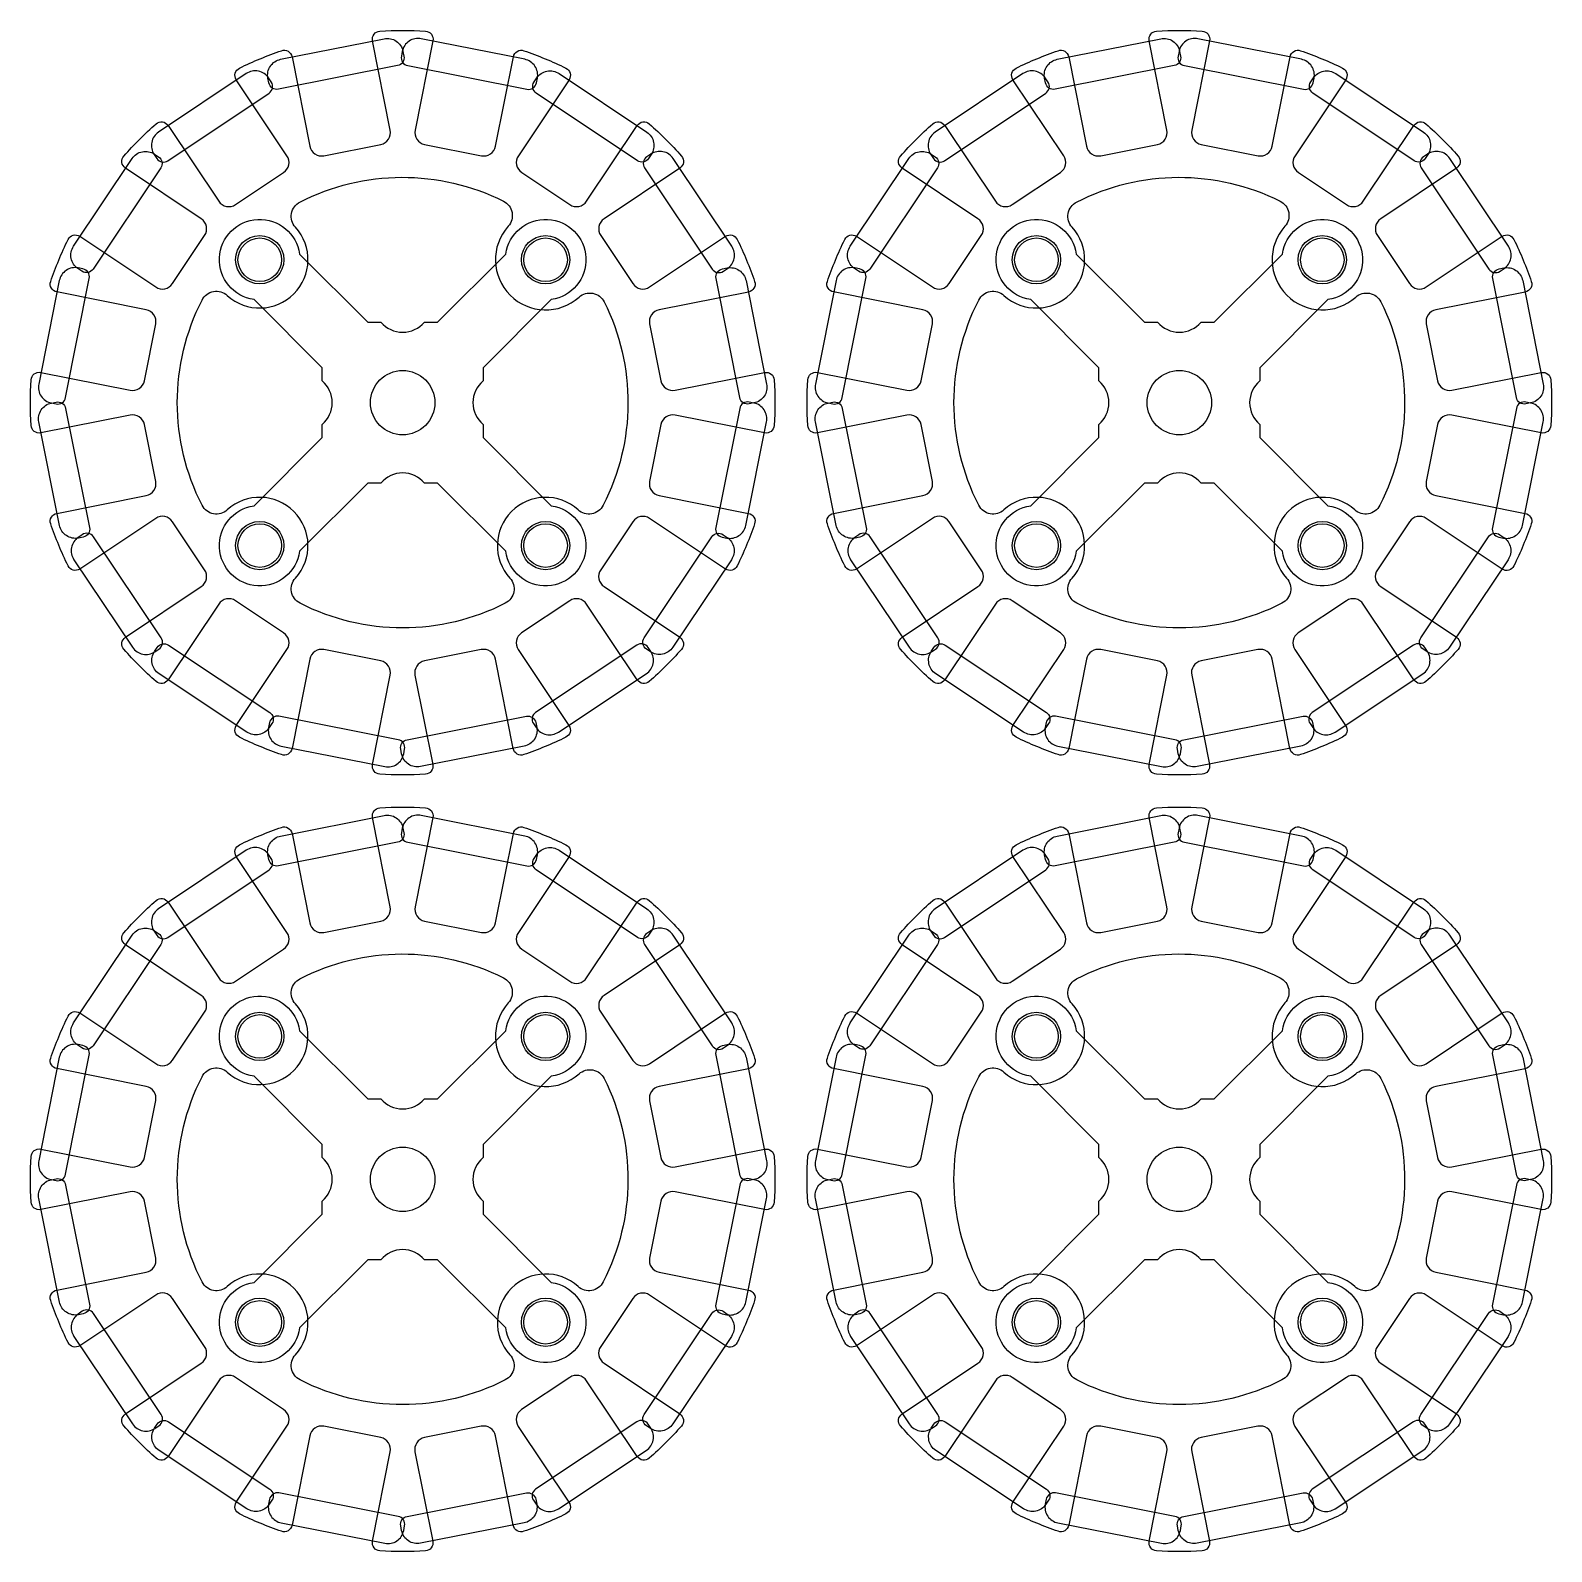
# Model space of a CAD drawing. Header units: inches. Extents: x 0 to 191, y 0 to 191.
# Drawn here: x 0 to 94.5, y 96 to 190.6 of the extents above; entities that cross this region are included whole.
import ezdxf

# ---------------------------------------------------------------- set-up
doc = ezdxf.new("R2010")
doc.units = ezdxf.units.IN
doc.header["$MEASUREMENT"] = 0
for name, color, linetype in [('hall', 3, 'Continuous'), ('hub', 6, 'Continuous'), ('outer', 4, 'Continuous'), ('pocket', 6, 'Continuous')]:
    doc.layers.add(name, color=color, linetype=linetype)

msp = doc.modelspace()

# ---------------------------------------------------------------- linework, layer by layer
at = {"layer": 'hall'}
for centre in [(14.247, 176.307), (32.011, 176.307), (62.505, 176.307), (80.269, 176.307), (14.247, 158.543), (32.011, 158.543), (62.505, 158.543), (80.269, 158.543), (14.247, 128.049), (32.011, 128.049), (62.505, 128.049), (80.269, 128.049), (14.247, 110.285), (32.011, 110.285), (62.505, 110.285), (80.269, 110.285)]:
    msp.add_circle(centre, 1.5, dxfattribs=at)
at = {"layer": 'hub'}
for points in [[(28.129, 166.075), (28.129, 165.254), (32.365, 161.018, -2), (29.536, 158.19), (25.3, 162.425), (24.479, 162.425, 0.468263), (21.779, 162.425), (20.957, 162.425), (16.722, 158.19, -2), (13.893, 161.018), (18.129, 165.254), (18.129, 166.075, 0.465402), (18.129, 168.775), (18.129, 169.597), (13.893, 173.832, -2), (16.722, 176.661), (20.957, 172.425), (21.779, 172.425, 0.465804), (24.479, 172.425), (25.3, 172.425), (29.536, 176.661, -2), (32.365, 173.832), (28.129, 169.597), (28.129, 168.775, 0.467436)], [(76.387, 166.075), (76.387, 165.254), (80.622, 161.018, -2), (77.794, 158.19), (73.558, 162.425), (72.737, 162.425, 0.468263), (70.037, 162.425), (69.215, 162.425), (64.98, 158.19, -2), (62.151, 161.018), (66.387, 165.254), (66.387, 166.075, 0.465402), (66.387, 168.775), (66.387, 169.597), (62.151, 173.832, -2), (64.98, 176.661), (69.215, 172.425), (70.037, 172.425, 0.465804), (72.737, 172.425), (73.558, 172.425), (77.794, 176.661, -2), (80.622, 173.832), (76.387, 169.597), (76.387, 168.775, 0.467436)], [(28.129, 117.817), (28.129, 116.996), (32.365, 112.76, -2), (29.536, 109.932), (25.3, 114.167), (24.479, 114.167, 0.468263), (21.779, 114.167), (20.957, 114.167), (16.722, 109.932, -2), (13.893, 112.76), (18.129, 116.996), (18.129, 117.817, 0.465402), (18.129, 120.517), (18.129, 121.339), (13.893, 125.574, -2), (16.722, 128.403), (20.957, 124.167), (21.779, 124.167, 0.465804), (24.479, 124.167), (25.3, 124.167), (29.536, 128.403, -2), (32.365, 125.574), (28.129, 121.339), (28.129, 120.517, 0.467436)], [(76.387, 117.817), (76.387, 116.996), (80.622, 112.76, -2), (77.794, 109.932), (73.558, 114.167), (72.737, 114.167, 0.468263), (70.037, 114.167), (69.215, 114.167), (64.98, 109.932, -2), (62.151, 112.76), (66.387, 116.996), (66.387, 117.817, 0.465402), (66.387, 120.517), (66.387, 121.339), (62.151, 125.574, -2), (64.98, 128.403), (69.215, 124.167), (70.037, 124.167, 0.465804), (72.737, 124.167), (73.558, 124.167), (77.794, 128.403, -2), (80.622, 125.574), (76.387, 121.339), (76.387, 120.517, 0.467436)]]:
    msp.add_lwpolyline(points, format="xyb", close=True, dxfattribs=at)
for centre, radius in [((14.247, 176.307), 1.35), ((32.011, 176.307), 1.35), ((62.505, 176.307), 1.35), ((80.269, 176.307), 1.35), ((23.129, 167.425), 2), ((71.387, 167.425), 2), ((14.247, 158.543), 1.35), ((32.011, 158.543), 1.35), ((62.505, 158.543), 1.35), ((80.269, 158.543), 1.35), ((14.247, 128.049), 1.35), ((32.011, 128.049), 1.35), ((62.505, 128.049), 1.35), ((80.269, 128.049), 1.35), ((23.129, 119.167), 2), ((71.387, 119.167), 2), ((14.247, 110.285), 1.35), ((32.011, 110.285), 1.35), ((62.505, 110.285), 1.35), ((80.269, 110.285), 1.35)]:
    msp.add_circle(centre, radius, dxfattribs=at)
at = {"layer": 'outer'}
for points in [[(37.704, 150.197), (34.555, 154.911, 0.414214), (33.515, 155.118), (30.521, 153.118, 0.414214), (30.314, 152.078), (33.464, 147.364, -0.454396), (33.267, 146.637, -0.030575), (30.656, 145.555, -0.454396), (30.003, 145.931), (28.897, 151.491, 0.414214), (28.015, 152.081), (24.485, 151.379, 0.414214), (23.895, 150.497), (25.001, 144.936, -0.454382), (24.541, 144.339, -0.030577), (21.715, 144.339, -0.454382), (21.255, 144.936), (22.361, 150.497, 0.414214), (21.772, 151.379), (18.241, 152.081, 0.414214), (17.359, 151.492), (16.253, 145.931, -0.454396), (15.6, 145.556, -0.030575), (12.989, 146.637, -0.454396), (12.792, 147.365), (15.942, 152.079, 0.414214), (15.735, 153.119), (12.742, 155.119, 0.414214), (11.702, 154.912), (8.552, 150.198, -0.454382), (7.805, 150.101, -0.030577), (5.806, 152.099, -0.454382), (5.903, 152.846), (10.617, 155.997, 0.414214), (10.824, 157.037), (8.824, 160.03, 0.414214), (7.783, 160.237), (3.069, 157.087, -0.454396), (2.342, 157.283, -0.030575), (1.26, 159.894, -0.454396), (1.636, 160.547), (7.196, 161.654, 0.414214), (7.785, 162.536), (7.083, 166.067, 0.414214), (6.201, 166.656), (0.64, 165.549, -0.454382), (0.043, 166.009, -0.030643), (0.043, 168.841, -0.454382), (0.64, 169.301), (6.201, 168.194, 0.414214), (7.083, 168.784), (7.785, 172.314, 0.414214), (7.196, 173.196), (1.636, 174.303, -0.454396), (1.26, 174.956, -0.030575), (2.342, 177.567, -0.454396), (3.069, 177.763), (7.783, 174.613, 0.414214), (8.824, 174.82), (10.824, 177.813, 0.414214), (10.617, 178.853), (5.903, 182.004, -0.454382), (5.806, 182.751, -0.030577), (7.805, 184.749, -0.454382), (8.552, 184.652), (11.702, 179.938, 0.414214), (12.742, 179.731), (15.735, 181.731, 0.414214), (15.942, 182.771), (12.792, 187.486, -0.454396), (12.989, 188.213, -0.030575), (15.6, 189.294, -0.454396), (16.253, 188.919), (17.359, 183.358, 0.414214), (18.241, 182.769), (21.772, 183.471, 0.414214), (22.361, 184.353), (21.255, 189.914, -0.454382), (21.715, 190.511, -0.030621), (24.545, 190.511, -0.454382), (25.005, 189.914), (23.898, 184.353, 0.414214), (24.487, 183.471), (28.018, 182.769, 0.414214), (28.9, 183.358), (30.007, 188.918, -0.454396), (30.66, 189.294, -0.030575), (33.271, 188.212, -0.454396), (33.467, 187.485), (30.317, 182.771, 0.414214), (30.524, 181.731), (33.517, 179.73, 0.414214), (34.557, 179.937), (37.708, 184.651, -0.454382), (38.455, 184.748, -0.030577), (40.453, 182.749, -0.454382), (40.356, 182.002), (35.642, 178.852, 0.414214), (35.435, 177.812), (37.435, 174.819, 0.414214), (38.475, 174.612), (43.189, 177.762, -0.454396), (43.917, 177.565, -0.030575), (44.998, 174.954, -0.454396), (44.623, 174.301), (39.062, 173.195, 0.414214), (38.473, 172.313), (39.175, 168.782, 0.414214), (40.057, 168.193), (45.618, 169.299, -0.454382), (46.215, 168.839, -0.030643), (46.214, 166.007, -0.454382), (45.618, 165.547), (40.057, 166.654, 0.414214), (39.175, 166.065), (38.472, 162.534, 0.414214), (39.061, 161.652), (44.622, 160.545, -0.454396), (44.997, 159.892, -0.030575), (43.915, 157.281, -0.454396), (43.188, 157.085), (38.474, 160.236, 0.414214), (37.434, 160.029), (35.433, 157.036, 0.414214), (35.64, 155.996), (40.354, 152.845, -0.454382), (40.45, 152.098, -0.030577), (38.451, 150.1, -0.454382)], [(85.962, 150.197), (82.813, 154.911, 0.414214), (81.772, 155.118), (78.779, 153.118, 0.414214), (78.572, 152.078), (81.721, 147.364, -0.454396), (81.525, 146.637, -0.030575), (78.914, 145.555, -0.454396), (78.261, 145.931), (77.155, 151.491, 0.414214), (76.273, 152.081), (72.742, 151.379, 0.414214), (72.153, 150.497), (73.259, 144.936, -0.454382), (72.799, 144.339, -0.030577), (69.973, 144.339, -0.454382), (69.513, 144.936), (70.619, 150.497, 0.414214), (70.03, 151.379), (66.499, 152.081, 0.414214), (65.617, 151.492), (64.511, 145.931, -0.454396), (63.858, 145.556, -0.030575), (61.247, 146.637, -0.454396), (61.05, 147.365), (64.2, 152.079, 0.414214), (63.993, 153.119), (61, 155.119, 0.414214), (59.96, 154.912), (56.81, 150.198, -0.454382), (56.063, 150.101, -0.030577), (54.064, 152.099, -0.454382), (54.161, 152.846), (58.875, 155.997, 0.414214), (59.082, 157.037), (57.081, 160.03, 0.414214), (56.041, 160.237), (51.327, 157.087, -0.454396), (50.6, 157.283, -0.030575), (49.518, 159.894, -0.454396), (49.893, 160.547), (55.454, 161.654, 0.414214), (56.043, 162.536), (55.341, 166.067, 0.414214), (54.459, 166.656), (48.898, 165.549, -0.454382), (48.301, 166.009, -0.030643), (48.301, 168.841, -0.454382), (48.898, 169.301), (54.459, 168.194, 0.414214), (55.341, 168.784), (56.043, 172.314, 0.414214), (55.454, 173.196), (49.893, 174.303, -0.454396), (49.518, 174.956, -0.030575), (50.6, 177.567, -0.454396), (51.327, 177.763), (56.041, 174.613, 0.414214), (57.081, 174.82), (59.082, 177.813, 0.414214), (58.875, 178.853), (54.161, 182.004, -0.454382), (54.064, 182.751, -0.030577), (56.063, 184.749, -0.454382), (56.81, 184.652), (59.96, 179.938, 0.414214), (61, 179.731), (63.993, 181.731, 0.414214), (64.2, 182.771), (61.05, 187.486, -0.454396), (61.247, 188.213, -0.030575), (63.858, 189.294, -0.454396), (64.511, 188.919), (65.617, 183.358, 0.414214), (66.499, 182.769), (70.03, 183.471, 0.414214), (70.619, 184.353), (69.513, 189.914, -0.454382), (69.973, 190.511, -0.030621), (72.803, 190.511, -0.454382), (73.263, 189.914), (72.156, 184.353, 0.414214), (72.745, 183.471), (76.276, 182.769, 0.414214), (77.158, 183.358), (78.265, 188.918, -0.454396), (78.918, 189.294, -0.030575), (81.529, 188.212, -0.454396), (81.725, 187.485), (78.575, 182.771, 0.414214), (78.782, 181.731), (81.775, 179.73, 0.414214), (82.815, 179.937), (85.965, 184.651, -0.454382), (86.712, 184.748, -0.030577), (88.711, 182.749, -0.454382), (88.614, 182.002), (83.9, 178.852, 0.414214), (83.693, 177.812), (85.693, 174.819, 0.414214), (86.733, 174.612), (91.447, 177.762, -0.454396), (92.174, 177.565, -0.030575), (93.256, 174.954, -0.454396), (92.881, 174.301), (87.32, 173.195, 0.414214), (86.731, 172.313), (87.433, 168.782, 0.414214), (88.315, 168.193), (93.876, 169.299, -0.454382), (94.472, 168.839, -0.030643), (94.472, 166.007, -0.454382), (93.875, 165.547), (88.315, 166.654, 0.414214), (87.433, 166.065), (86.73, 162.534, 0.414214), (87.319, 161.652), (92.879, 160.545, -0.454396), (93.255, 159.892, -0.030575), (92.173, 157.281, -0.454396), (91.445, 157.085), (86.732, 160.236, 0.414214), (85.692, 160.029), (83.691, 157.036, 0.414214), (83.898, 155.996), (88.611, 152.845, -0.454382), (88.708, 152.098, -0.030577), (86.709, 150.1, -0.454382)], [(35.652, 173.683, -0.238451), (35.59, 161.049, -0.493881), (34.028, 160.764, 0.952902), (29.79, 156.527, -0.493881), (29.505, 154.964, -0.240937), (16.753, 154.963, -0.493997), (16.468, 156.526, 0.953251), (12.229, 160.763, -0.493997), (10.666, 161.047, -0.241039), (10.664, 173.804, -0.494275), (12.228, 174.088, 0.954092), (16.465, 178.327, -0.494275), (16.749, 179.89, -0.238553), (29.389, 179.95, -0.494632), (29.687, 178.388, 0.946093), (34.091, 173.982, -0.494632)], [(83.91, 173.683, -0.238451), (83.848, 161.049, -0.493881), (82.286, 160.764, 0.952902), (78.048, 156.527, -0.493881), (77.763, 154.964, -0.240937), (65.01, 154.963, -0.493997), (64.725, 156.526, 0.953251), (60.487, 160.763, -0.493997), (58.924, 161.047, -0.241039), (58.922, 173.804, -0.494275), (60.486, 174.088, 0.954092), (64.723, 178.327, -0.494275), (65.007, 179.89, -0.238553), (77.647, 179.95, -0.494632), (77.944, 178.388, 0.946093), (82.349, 173.982, -0.494632)], [(37.704, 101.939), (34.555, 106.653, 0.414214), (33.515, 106.86), (30.521, 104.861, 0.414214), (30.314, 103.82), (33.464, 99.106, -0.454396), (33.267, 98.379, -0.030575), (30.656, 97.297, -0.454396), (30.003, 97.673), (28.897, 103.234, 0.414214), (28.015, 103.823), (24.485, 103.121, 0.414214), (23.895, 102.239), (25.001, 96.678, -0.454382), (24.541, 96.081, -0.030577), (21.715, 96.082, -0.454382), (21.255, 96.678), (22.361, 102.239, 0.414214), (21.772, 103.121), (18.241, 103.823, 0.414214), (17.359, 103.234), (16.253, 97.673, -0.454396), (15.6, 97.298, -0.030575), (12.989, 98.38, -0.454396), (12.792, 99.107), (15.942, 103.821, 0.414214), (15.735, 104.861), (12.742, 106.861, 0.414214), (11.702, 106.654), (8.552, 101.94, -0.454382), (7.805, 101.843, -0.030577), (5.806, 103.842, -0.454382), (5.903, 104.589), (10.617, 107.739, 0.414214), (10.824, 108.779), (8.824, 111.772, 0.414214), (7.783, 111.979), (3.069, 108.829, -0.454396), (2.342, 109.025, -0.030575), (1.26, 111.636, -0.454396), (1.636, 112.289), (7.196, 113.396, 0.414214), (7.785, 114.278), (7.083, 117.809, 0.414214), (6.201, 118.398), (0.64, 117.291, -0.454382), (0.043, 117.751, -0.030643), (0.043, 120.583, -0.454382), (0.64, 121.043), (6.201, 119.937, 0.414214), (7.083, 120.526), (7.785, 124.057, 0.414214), (7.196, 124.938), (1.636, 126.045, -0.454396), (1.26, 126.698, -0.030575), (2.342, 129.309, -0.454396), (3.069, 129.506), (7.783, 126.355, 0.414214), (8.824, 126.562), (10.824, 129.555, 0.414214), (10.617, 130.595), (5.903, 133.746, -0.454382), (5.806, 134.493, -0.030577), (7.805, 136.491, -0.454382), (8.552, 136.394), (11.702, 131.68, 0.414214), (12.742, 131.473), (15.735, 133.473, 0.414214), (15.942, 134.514), (12.792, 139.228, -0.454396), (12.989, 139.955, -0.030575), (15.6, 141.036, -0.454396), (16.253, 140.661), (17.359, 135.1, 0.414214), (18.241, 134.511), (21.772, 135.214, 0.414214), (22.361, 136.095), (21.255, 141.656, -0.454382), (21.715, 142.253, -0.030621), (24.545, 142.253, -0.454382), (25.005, 141.656), (23.898, 136.095, 0.414214), (24.487, 135.213), (28.018, 134.511, 0.414214), (28.9, 135.1), (30.007, 140.661, -0.454396), (30.66, 141.036, -0.030575), (33.271, 139.954, -0.454396), (33.467, 139.227), (30.317, 134.513, 0.414214), (30.524, 133.473), (33.517, 131.472, 0.414214), (34.557, 131.679), (37.708, 136.393, -0.454382), (38.455, 136.49, -0.030577), (40.453, 134.491, -0.454382), (40.356, 133.744), (35.642, 130.594, 0.414214), (35.435, 129.554), (37.435, 126.561, 0.414214), (38.475, 126.354), (43.189, 129.504, -0.454396), (43.917, 129.307, -0.030575), (44.998, 126.696, -0.454396), (44.623, 126.043), (39.062, 124.937, 0.414214), (38.473, 124.055), (39.175, 120.524, 0.414214), (40.057, 119.935), (45.618, 121.041, -0.454382), (46.215, 120.581, -0.030643), (46.214, 117.749, -0.454382), (45.618, 117.289), (40.057, 118.396, 0.414214), (39.175, 117.807), (38.472, 114.277, 0.414214), (39.061, 113.395), (44.622, 112.288, -0.454396), (44.997, 111.634, -0.030575), (43.915, 109.024, -0.454396), (43.188, 108.827), (38.474, 111.978, 0.414214), (37.434, 111.771), (35.433, 108.778, 0.414214), (35.64, 107.738), (40.354, 104.587, -0.454382), (40.45, 103.84, -0.030577), (38.451, 101.842, -0.454382)], [(85.962, 101.939), (82.813, 106.653, 0.414214), (81.772, 106.86), (78.779, 104.861, 0.414214), (78.572, 103.82), (81.721, 99.106, -0.454396), (81.525, 98.379, -0.030575), (78.914, 97.297, -0.454396), (78.261, 97.673), (77.155, 103.234, 0.414214), (76.273, 103.823), (72.742, 103.121, 0.414214), (72.153, 102.239), (73.259, 96.678, -0.454382), (72.799, 96.081, -0.030577), (69.973, 96.082, -0.454382), (69.513, 96.678), (70.619, 102.239, 0.414214), (70.03, 103.121), (66.499, 103.823, 0.414214), (65.617, 103.234), (64.511, 97.673, -0.454396), (63.858, 97.298, -0.030575), (61.247, 98.38, -0.454396), (61.05, 99.107), (64.2, 103.821, 0.414214), (63.993, 104.861), (61, 106.861, 0.414214), (59.96, 106.654), (56.81, 101.94, -0.454382), (56.063, 101.843, -0.030577), (54.064, 103.842, -0.454382), (54.161, 104.589), (58.875, 107.739, 0.414214), (59.082, 108.779), (57.081, 111.772, 0.414214), (56.041, 111.979), (51.327, 108.829, -0.454396), (50.6, 109.025, -0.030575), (49.518, 111.636, -0.454396), (49.893, 112.289), (55.454, 113.396, 0.414214), (56.043, 114.278), (55.341, 117.809, 0.414214), (54.459, 118.398), (48.898, 117.291, -0.454382), (48.301, 117.751, -0.030643), (48.301, 120.583, -0.454382), (48.898, 121.043), (54.459, 119.937, 0.414214), (55.341, 120.526), (56.043, 124.057, 0.414214), (55.454, 124.938), (49.893, 126.045, -0.454396), (49.518, 126.698, -0.030575), (50.6, 129.309, -0.454396), (51.327, 129.506), (56.041, 126.355, 0.414214), (57.081, 126.562), (59.082, 129.555, 0.414214), (58.875, 130.595), (54.161, 133.746, -0.454382), (54.064, 134.493, -0.030577), (56.063, 136.491, -0.454382), (56.81, 136.394), (59.96, 131.68, 0.414214), (61, 131.473), (63.993, 133.473, 0.414214), (64.2, 134.514), (61.05, 139.228, -0.454396), (61.247, 139.955, -0.030575), (63.858, 141.036, -0.454396), (64.511, 140.661), (65.617, 135.1, 0.414214), (66.499, 134.511), (70.03, 135.214, 0.414214), (70.619, 136.095), (69.513, 141.656, -0.454382), (69.973, 142.253, -0.030621), (72.803, 142.253, -0.454382), (73.263, 141.656), (72.156, 136.095, 0.414214), (72.745, 135.213), (76.276, 134.511, 0.414214), (77.158, 135.1), (78.265, 140.661, -0.454396), (78.918, 141.036, -0.030575), (81.529, 139.954, -0.454396), (81.725, 139.227), (78.575, 134.513, 0.414214), (78.782, 133.473), (81.775, 131.472, 0.414214), (82.815, 131.679), (85.965, 136.393, -0.454382), (86.712, 136.49, -0.030577), (88.711, 134.491, -0.454382), (88.614, 133.744), (83.9, 130.594, 0.414214), (83.693, 129.554), (85.693, 126.561, 0.414214), (86.733, 126.354), (91.447, 129.504, -0.454396), (92.174, 129.307, -0.030575), (93.256, 126.696, -0.454396), (92.881, 126.043), (87.32, 124.937, 0.414214), (86.731, 124.055), (87.433, 120.524, 0.414214), (88.315, 119.935), (93.876, 121.041, -0.454382), (94.472, 120.581, -0.030643), (94.472, 117.749, -0.454382), (93.875, 117.289), (88.315, 118.396, 0.414214), (87.433, 117.807), (86.73, 114.277, 0.414214), (87.319, 113.395), (92.879, 112.288, -0.454396), (93.255, 111.634, -0.030575), (92.173, 109.024, -0.454396), (91.445, 108.827), (86.732, 111.978, 0.414214), (85.692, 111.771), (83.691, 108.778, 0.414214), (83.898, 107.738), (88.611, 104.587, -0.454382), (88.708, 103.84, -0.030577), (86.709, 101.842, -0.454382)], [(35.652, 125.426, -0.238451), (35.59, 112.791, -0.493881), (34.028, 112.506, 0.952902), (29.79, 108.269, -0.493881), (29.505, 106.706, -0.240937), (16.753, 106.706, -0.493997), (16.468, 108.268, 0.953251), (12.229, 112.505, -0.493997), (10.666, 112.789, -0.241039), (10.664, 125.546, -0.494275), (12.228, 125.831, 0.954092), (16.465, 130.069, -0.494275), (16.749, 131.632, -0.238553), (29.389, 131.692, -0.494632), (29.687, 130.13, 0.946093), (34.091, 125.724, -0.494632)], [(83.91, 125.426, -0.238451), (83.848, 112.791, -0.493881), (82.286, 112.506, 0.952902), (78.048, 108.269, -0.493881), (77.763, 106.706, -0.240937), (65.01, 106.706, -0.493997), (64.725, 108.268, 0.953251), (60.487, 112.505, -0.493997), (58.924, 112.789, -0.241039), (58.922, 125.546, -0.494275), (60.486, 125.831, 0.954092), (64.723, 130.069, -0.494275), (65.007, 131.632, -0.238553), (77.647, 131.692, -0.494632), (77.944, 130.13, 0.946093), (82.349, 125.724, -0.494632)]]:
    msp.add_lwpolyline(points, format="xyb", close=True, dxfattribs=at)
at = {"layer": 'pocket'}
for points in [[(15.544, 188.758), (21.973, 190.037, -0.414214), (23.149, 189.251), (23.208, 188.957, -0.414214), (22.815, 188.369), (15.405, 186.895, -0.414214), (14.817, 187.288), (14.758, 187.582, -0.414214)], [(30.714, 188.758), (24.284, 190.037, 0.414214), (23.108, 189.251), (23.05, 188.957, 0.414214), (23.443, 188.369), (30.853, 186.895, 0.414214), (31.441, 187.288), (31.499, 187.582, 0.414214)], [(63.802, 188.758), (70.231, 190.037, -0.414214), (71.407, 189.251), (71.466, 188.957, -0.414214), (71.073, 188.369), (63.663, 186.895, -0.414214), (63.075, 187.288), (63.016, 187.582, -0.414214)], [(78.971, 188.758), (72.542, 190.037, 0.414214), (71.366, 189.251), (71.308, 188.957, 0.414214), (71.701, 188.369), (79.111, 186.895, 0.414214), (79.699, 187.288), (79.757, 187.582, 0.414214)], [(13.413, 187.876), (7.962, 184.235, 0.414214), (7.685, 182.848), (7.852, 182.599, 0.414214), (8.546, 182.461), (14.829, 186.656, 0.414214), (14.967, 187.35), (14.8, 187.599, 0.414214)], [(32.845, 187.876), (38.296, 184.235, -0.414214), (38.572, 182.848), (38.406, 182.599, -0.414214), (37.712, 182.461), (31.429, 186.656, -0.414214), (31.291, 187.35), (31.458, 187.599, -0.414214)], [(61.671, 187.876), (56.22, 184.235, 0.414214), (55.943, 182.848), (56.11, 182.599, 0.414214), (56.803, 182.461), (63.087, 186.656, 0.414214), (63.225, 187.35), (63.058, 187.599, 0.414214)], [(81.102, 187.876), (86.554, 184.235, -0.414214), (86.83, 182.848), (86.664, 182.599, -0.414214), (85.97, 182.461), (79.687, 186.656, -0.414214), (79.549, 187.35), (79.715, 187.599, -0.414214)], [(2.678, 177.141), (6.319, 182.592, -0.414214), (7.706, 182.869), (7.955, 182.702, -0.414214), (8.093, 182.008), (3.898, 175.725, -0.414214), (3.204, 175.587), (2.955, 175.754, -0.414214)], [(43.58, 177.141), (39.939, 182.592, 0.414214), (38.552, 182.869), (38.303, 182.702, 0.414214), (38.165, 182.008), (42.36, 175.725, 0.414214), (43.054, 175.587), (43.303, 175.754, 0.414214)], [(50.936, 177.141), (54.577, 182.592, -0.414214), (55.963, 182.869), (56.213, 182.702, -0.414214), (56.351, 182.008), (52.155, 175.725, -0.414214), (51.462, 175.587), (51.212, 175.754, -0.414214)], [(91.837, 177.141), (88.197, 182.592, 0.414214), (86.81, 182.869), (86.561, 182.702, 0.414214), (86.422, 182.008), (90.618, 175.725, 0.414214), (91.312, 175.587), (91.561, 175.754, 0.414214)], [(1.796, 175.01), (0.517, 168.581, 0.414214), (1.303, 167.405), (1.597, 167.346, 0.414214), (2.185, 167.739), (3.659, 175.149, 0.414214), (3.266, 175.737), (2.972, 175.796, 0.414214)], [(44.462, 175.01), (45.741, 168.581, -0.414214), (44.955, 167.405), (44.661, 167.346, -0.414214), (44.073, 167.739), (42.599, 175.149, -0.414214), (42.992, 175.737), (43.286, 175.796, -0.414214)], [(50.054, 175.01), (48.775, 168.581, 0.414214), (49.561, 167.405), (49.855, 167.346, 0.414214), (50.443, 167.739), (51.917, 175.149, 0.414214), (51.524, 175.737), (51.23, 175.796, 0.414214)], [(92.72, 175.01), (93.999, 168.581, -0.414214), (93.213, 167.405), (92.919, 167.346, -0.414214), (92.331, 167.739), (90.857, 175.149, -0.414214), (91.25, 175.737), (91.544, 175.796, -0.414214)], [(1.811, 159.798), (0.52, 166.225, -0.414214), (1.303, 167.402), (1.597, 167.461, -0.414214), (2.186, 167.07), (3.674, 159.662, -0.414214), (3.283, 159.074), (2.989, 159.015, -0.414214)], [(44.447, 159.798), (45.738, 166.225, 0.414214), (44.955, 167.402), (44.661, 167.461, 0.414214), (44.072, 167.07), (42.583, 159.662, 0.414214), (42.975, 159.074), (43.269, 159.015, 0.414214)], [(50.069, 159.798), (48.777, 166.225, -0.414214), (49.561, 167.402), (49.855, 167.461, -0.414214), (50.444, 167.07), (51.932, 159.662, -0.414214), (51.541, 159.074), (51.246, 159.015, -0.414214)], [(92.704, 159.798), (93.996, 166.225, 0.414214), (93.213, 167.402), (92.919, 167.461, 0.414214), (92.33, 167.07), (90.841, 159.662, 0.414214), (91.233, 159.074), (91.527, 159.015, 0.414214)], [(2.698, 157.669), (6.349, 152.225, 0.414214), (7.736, 151.951), (7.986, 152.118, 0.414214), (8.122, 152.812), (3.914, 159.087, 0.414214), (3.22, 159.223), (2.971, 159.056, 0.414214)], [(43.56, 157.669), (39.909, 152.225, -0.414214), (38.521, 151.951), (38.272, 152.118, -0.414214), (38.135, 152.812), (42.344, 159.087, -0.414214), (43.037, 159.223), (43.287, 159.056, -0.414214)], [(50.956, 157.669), (54.607, 152.225, 0.414214), (55.994, 151.951), (56.243, 152.118, 0.414214), (56.38, 152.812), (52.172, 159.087, 0.414214), (51.478, 159.223), (51.229, 159.056, 0.414214)], [(91.818, 157.669), (88.167, 152.225, -0.414214), (86.779, 151.951), (86.53, 152.118, -0.414214), (86.393, 152.812), (90.602, 159.087, -0.414214), (91.295, 159.223), (91.544, 159.056, -0.414214)], [(13.454, 146.955), (7.995, 150.585, -0.414214), (7.716, 151.971), (7.882, 152.221, -0.414214), (8.576, 152.36), (14.867, 148.177, -0.414214), (15.007, 147.484), (14.84, 147.234, -0.414214)], [(32.804, 146.955), (38.263, 150.585, 0.414214), (38.542, 151.971), (38.376, 152.221, 0.414214), (37.682, 152.36), (31.391, 148.177, 0.414214), (31.251, 147.484), (31.417, 147.234, 0.414214)], [(61.712, 146.955), (56.253, 150.585, -0.414214), (55.974, 151.971), (56.14, 152.221, -0.414214), (56.833, 152.36), (63.125, 148.177, -0.414214), (63.264, 147.484), (63.098, 147.234, -0.414214)], [(81.062, 146.955), (86.52, 150.585, 0.414214), (86.799, 151.971), (86.633, 152.221, 0.414214), (85.94, 152.36), (79.649, 148.177, 0.414214), (79.509, 147.484), (79.675, 147.234, 0.414214)], [(15.587, 146.077), (22.019, 144.811, 0.414214), (23.193, 145.599), (23.251, 145.893, 0.414214), (22.857, 146.481), (15.444, 147.94, 0.414214), (14.857, 147.546), (14.799, 147.251, 0.414214)], [(30.671, 146.077), (24.239, 144.811, -0.414214), (23.065, 145.599), (23.007, 145.893, -0.414214), (23.401, 146.481), (30.814, 147.94, -0.414214), (31.401, 147.546), (31.459, 147.251, -0.414214)], [(63.845, 146.077), (70.276, 144.811, 0.414214), (71.451, 145.599), (71.509, 145.893, 0.414214), (71.115, 146.481), (63.702, 147.94, 0.414214), (63.114, 147.546), (63.056, 147.251, 0.414214)], [(78.929, 146.077), (72.497, 144.811, -0.414214), (71.323, 145.599), (71.265, 145.893, -0.414214), (71.659, 146.481), (79.072, 147.94, -0.414214), (79.659, 147.546), (79.717, 147.251, -0.414214)], [(15.544, 140.5), (21.973, 141.779, -0.414214), (23.149, 140.993), (23.208, 140.699, -0.414214), (22.815, 140.111), (15.405, 138.637, -0.414214), (14.817, 139.03), (14.758, 139.324, -0.414214)], [(30.714, 140.5), (24.284, 141.779, 0.414214), (23.108, 140.993), (23.05, 140.699, 0.414214), (23.443, 140.111), (30.853, 138.637, 0.414214), (31.441, 139.03), (31.499, 139.324, 0.414214)], [(63.802, 140.5), (70.231, 141.779, -0.414214), (71.407, 140.993), (71.466, 140.699, -0.414214), (71.073, 140.111), (63.663, 138.637, -0.414214), (63.075, 139.03), (63.016, 139.324, -0.414214)], [(78.971, 140.5), (72.542, 141.779, 0.414214), (71.366, 140.993), (71.308, 140.699, 0.414214), (71.701, 140.111), (79.111, 138.637, 0.414214), (79.699, 139.03), (79.757, 139.324, 0.414214)], [(13.413, 139.618), (7.962, 135.977, 0.414214), (7.685, 134.591), (7.852, 134.341, 0.414214), (8.546, 134.203), (14.829, 138.399, 0.414214), (14.967, 139.092), (14.8, 139.342, 0.414214)], [(32.845, 139.618), (38.296, 135.977, -0.414214), (38.572, 134.591), (38.406, 134.341, -0.414214), (37.712, 134.203), (31.429, 138.399, -0.414214), (31.291, 139.092), (31.458, 139.342, -0.414214)], [(61.671, 139.618), (56.22, 135.977, 0.414214), (55.943, 134.591), (56.11, 134.341, 0.414214), (56.803, 134.203), (63.087, 138.399, 0.414214), (63.225, 139.092), (63.058, 139.342, 0.414214)], [(81.102, 139.618), (86.554, 135.977, -0.414214), (86.83, 134.591), (86.664, 134.341, -0.414214), (85.97, 134.203), (79.687, 138.399, -0.414214), (79.549, 139.092), (79.715, 139.342, -0.414214)], [(2.678, 128.883), (6.319, 134.334, -0.414214), (7.706, 134.611), (7.955, 134.444, -0.414214), (8.093, 133.751), (3.898, 127.467, -0.414214), (3.204, 127.329), (2.955, 127.496, -0.414214)], [(43.58, 128.883), (39.939, 134.334, 0.414214), (38.552, 134.611), (38.303, 134.444, 0.414214), (38.165, 133.751), (42.36, 127.467, 0.414214), (43.054, 127.329), (43.303, 127.496, 0.414214)], [(50.936, 128.883), (54.577, 134.334, -0.414214), (55.963, 134.611), (56.213, 134.444, -0.414214), (56.351, 133.751), (52.155, 127.467, -0.414214), (51.462, 127.329), (51.212, 127.496, -0.414214)], [(91.837, 128.883), (88.197, 134.334, 0.414214), (86.81, 134.611), (86.561, 134.444, 0.414214), (86.422, 133.751), (90.618, 127.467, 0.414214), (91.312, 127.329), (91.561, 127.496, 0.414214)], [(1.796, 126.752), (0.517, 120.323, 0.414214), (1.303, 119.147), (1.597, 119.088, 0.414214), (2.185, 119.481), (3.659, 126.891, 0.414214), (3.266, 127.479), (2.972, 127.538, 0.414214)], [(44.462, 126.752), (45.741, 120.323, -0.414214), (44.955, 119.147), (44.661, 119.088, -0.414214), (44.073, 119.481), (42.599, 126.891, -0.414214), (42.992, 127.479), (43.286, 127.538, -0.414214)], [(50.054, 126.752), (48.775, 120.323, 0.414214), (49.561, 119.147), (49.855, 119.088, 0.414214), (50.443, 119.481), (51.917, 126.891, 0.414214), (51.524, 127.479), (51.23, 127.538, 0.414214)], [(92.72, 126.752), (93.999, 120.323, -0.414214), (93.213, 119.147), (92.919, 119.088, -0.414214), (92.331, 119.481), (90.857, 126.891, -0.414214), (91.25, 127.479), (91.544, 127.538, -0.414214)], [(1.811, 111.54), (0.52, 117.967, -0.414214), (1.303, 119.144), (1.597, 119.203, -0.414214), (2.186, 118.812), (3.674, 111.405, -0.414214), (3.283, 110.816), (2.989, 110.757, -0.414214)], [(44.447, 111.54), (45.738, 117.967, 0.414214), (44.955, 119.144), (44.661, 119.203, 0.414214), (44.072, 118.812), (42.583, 111.405, 0.414214), (42.975, 110.816), (43.269, 110.757, 0.414214)], [(50.069, 111.54), (48.777, 117.967, -0.414214), (49.561, 119.144), (49.855, 119.203, -0.414214), (50.444, 118.812), (51.932, 111.405, -0.414214), (51.541, 110.816), (51.246, 110.757, -0.414214)], [(92.704, 111.54), (93.996, 117.967, 0.414214), (93.213, 119.144), (92.919, 119.203, 0.414214), (92.33, 118.812), (90.841, 111.405, 0.414214), (91.233, 110.816), (91.527, 110.757, 0.414214)], [(2.698, 109.411), (6.349, 103.967, 0.414214), (7.736, 103.693), (7.986, 103.86, 0.414214), (8.122, 104.554), (3.914, 110.829, 0.414214), (3.22, 110.966), (2.971, 110.798, 0.414214)], [(43.56, 109.411), (39.909, 103.967, -0.414214), (38.521, 103.693), (38.272, 103.86, -0.414214), (38.135, 104.554), (42.344, 110.829, -0.414214), (43.037, 110.966), (43.287, 110.798, -0.414214)], [(50.956, 109.411), (54.607, 103.967, 0.414214), (55.994, 103.693), (56.243, 103.86, 0.414214), (56.38, 104.554), (52.172, 110.829, 0.414214), (51.478, 110.966), (51.229, 110.798, 0.414214)], [(91.818, 109.411), (88.167, 103.967, -0.414214), (86.779, 103.693), (86.53, 103.86, -0.414214), (86.393, 104.554), (90.602, 110.829, -0.414214), (91.295, 110.966), (91.544, 110.798, -0.414214)], [(13.454, 98.697), (7.995, 102.327, -0.414214), (7.716, 103.713), (7.882, 103.963, -0.414214), (8.576, 104.103), (14.867, 99.919, -0.414214), (15.007, 99.226), (14.84, 98.976, -0.414214)], [(32.804, 98.697), (38.263, 102.327, 0.414214), (38.542, 103.713), (38.376, 103.963, 0.414214), (37.682, 104.103), (31.391, 99.919, 0.414214), (31.251, 99.226), (31.417, 98.976, 0.414214)], [(61.712, 98.697), (56.253, 102.327, -0.414214), (55.974, 103.713), (56.14, 103.963, -0.414214), (56.833, 104.103), (63.125, 99.919, -0.414214), (63.264, 99.226), (63.098, 98.976, -0.414214)], [(81.062, 98.697), (86.52, 102.327, 0.414214), (86.799, 103.713), (86.633, 103.963, 0.414214), (85.94, 104.103), (79.649, 99.919, 0.414214), (79.509, 99.226), (79.675, 98.976, 0.414214)], [(15.587, 97.819), (22.019, 96.553, 0.414214), (23.193, 97.341), (23.251, 97.636, 0.414214), (22.857, 98.223), (15.444, 99.682, 0.414214), (14.857, 99.288), (14.799, 98.994, 0.414214)], [(30.671, 97.819), (24.239, 96.553, -0.414214), (23.065, 97.341), (23.007, 97.636, -0.414214), (23.401, 98.223), (30.814, 99.682, -0.414214), (31.401, 99.288), (31.459, 98.994, -0.414214)], [(63.845, 97.819), (70.276, 96.553, 0.414214), (71.451, 97.341), (71.509, 97.636, 0.414214), (71.115, 98.223), (63.702, 99.682, 0.414214), (63.114, 99.288), (63.056, 98.994, 0.414214)], [(78.929, 97.819), (72.497, 96.553, -0.414214), (71.323, 97.341), (71.265, 97.636, -0.414214), (71.659, 98.223), (79.072, 99.682, -0.414214), (79.659, 99.288), (79.717, 98.994, -0.414214)]]:
    msp.add_lwpolyline(points, format="xyb", close=True, dxfattribs=at)
for centre in [(14.247, 176.307), (32.011, 176.307), (62.505, 176.307), (80.269, 176.307), (14.247, 158.543), (32.011, 158.543), (62.505, 158.543), (80.269, 158.543), (14.247, 128.049), (32.011, 128.049), (62.505, 128.049), (80.269, 128.049), (14.247, 110.285), (32.011, 110.285), (62.505, 110.285), (80.269, 110.285)]:
    msp.add_circle(centre, 1.5, dxfattribs=at)

doc.saveas('drawing.dxf')
